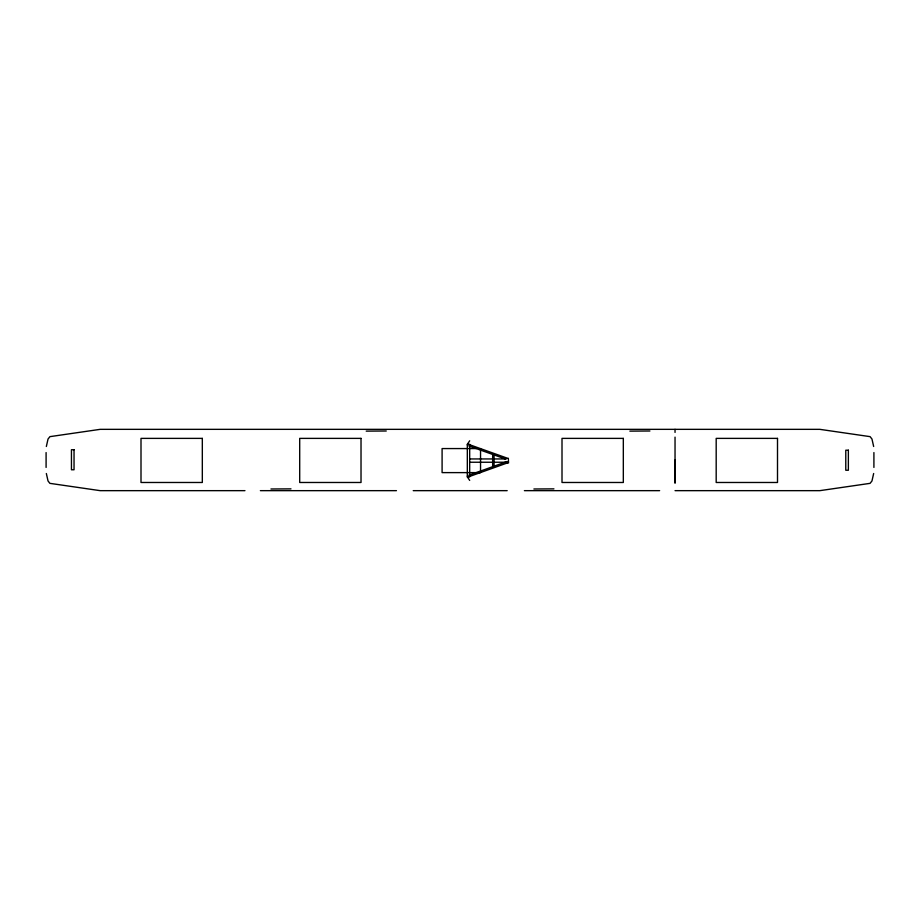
<?xml version="1.0" encoding="UTF-8"?>
<svg xmlns="http://www.w3.org/2000/svg" width="920" height="920" viewBox="0 0 920 920"><rect width="100%" height="100%" fill="white"/><g stroke="black" fill="none" stroke-linecap="round" stroke-linejoin="round"><path stroke-width="1.38" d="M675.038 460L675.038 482.954L675.038 437.138M46.092 452.571L46.092 467.429M873.908 467.429L873.908 452.571M46.345 446.487L48.024 439.047L49.933 436.643L100.188 429.341L819.812 429.341L870.101 436.643L871.976 439.047L873.655 446.487M873.655 473.512L871.976 480.953L870.067 483.356L819.812 490.659L675.038 490.659M469.683 480.401L467.325 476.859L467.325 444.325L469.683 440.784M467.831 444.141L467.498 445.464M467.475 475.732L467.947 477.054M468.786 475.26L506.954 461.575M469.269 476.583L507.426 462.909L507.38 461.978M467.325 444.325L469.683 444.325L469.683 476.859L467.325 476.859M476.261 448.569L442.094 448.569L442.094 472.615L480.539 472.615M508.334 458.229L508.541 462.955L505.977 462.955M469.89 458.942L505.862 458.942M469.89 462.242L505.897 462.242M492.867 467.199L494.074 467.199L494.074 453.985L492.66 453.985L492.66 467.199M244.961 490.659L100.188 490.659L49.898 483.356L48.024 480.953L46.345 473.512M260.371 490.659L396.451 490.659M413.229 490.659L507.184 490.659M524.389 490.659L659.629 490.659M469.234 444.59L507.575 458.275M468.809 445.935L505.839 459.137M675.038 429.341L675.038 432.434M649.911 430.997L629.866 431.123M553.943 488.865L533.887 488.991M480.539 448.569L480.539 471.201M386.262 430.997L366.217 431.123M290.996 488.865L270.952 488.991M202.32 438.38L141.001 438.38L141.001 482.482L202.32 482.482L202.32 438.38M361.019 438.38L299.702 438.38L299.702 482.482L361.019 482.482L361.019 438.38M623.323 438.38L562.005 438.38L562.005 482.482L623.323 482.482L623.323 438.38M777.504 438.38L716.185 438.38L716.185 482.482L777.504 482.482L777.504 438.38M74.037 449.719L71.45 449.719L71.45 469.763L74.037 469.763L74.037 449.719M848.366 450.202L845.779 450.202L845.779 470.246L848.366 470.246L848.366 450.202"/></g></svg>
